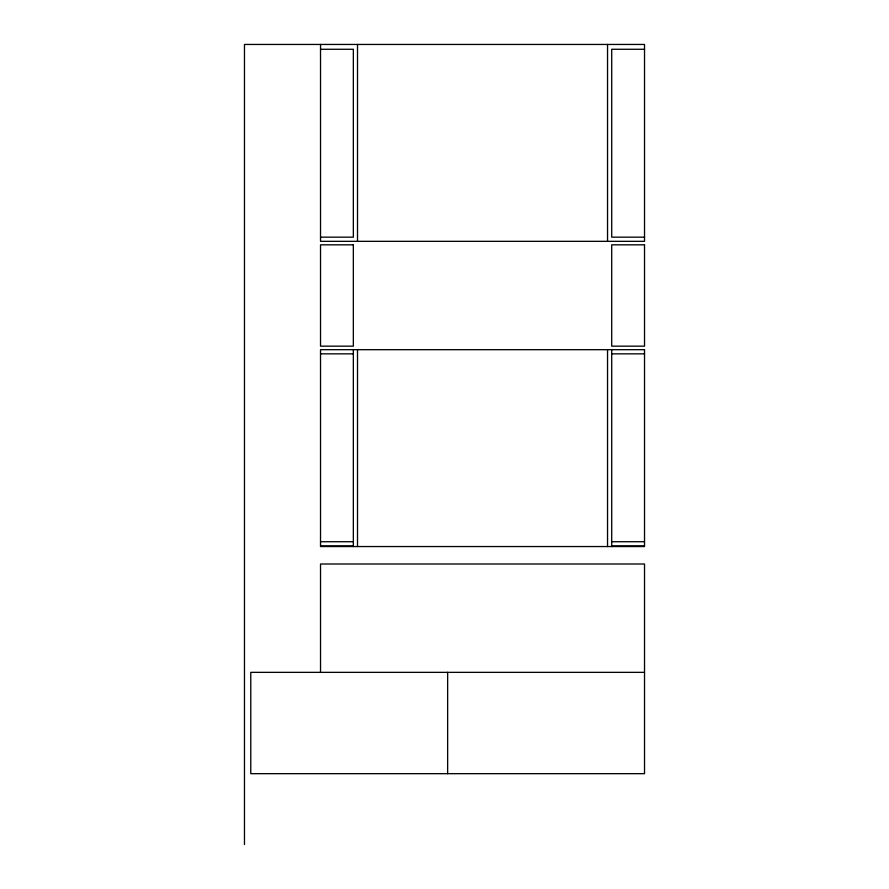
<?xml version="1.0" encoding="UTF-8"?>
<svg xmlns="http://www.w3.org/2000/svg" width="889" height="889" viewBox="0 0 889 889"><rect width="100%" height="100%" fill="white"/><g stroke="black" fill="none" stroke-linecap="round" stroke-linejoin="round"><path stroke-width="1.33" d="M320.529 49.273L353.344 49.273L353.344 237.163L320.529 237.163M644.525 49.273L611.71 49.273L611.71 237.163L644.525 237.163M320.529 353.844L353.344 353.844M611.71 353.844L644.525 353.844M320.529 541.723L353.344 541.723M611.71 541.723L644.525 541.723M320.529 545.89L353.344 545.89M611.71 545.89L644.525 545.89M644.525 672.351L250.776 672.351L250.776 773.674L644.525 773.674L644.525 564.004L320.529 564.004L320.529 672.351M611.71 349.677L611.71 546.546M607.543 44.45L607.543 241.33M607.543 349.677L607.543 546.546M447.645 672.351L447.645 773.674M357.511 44.45L357.511 241.33M357.511 349.677L357.511 546.546M353.344 349.677L353.344 546.546M320.529 44.45L320.529 241.33L644.525 241.33L644.525 44.45L244.475 44.45L244.475 844.55M353.344 244.831L320.529 244.831L320.529 346.165L353.344 346.165L353.344 244.831M644.525 244.831L611.71 244.831L611.71 346.165L644.525 346.165L644.525 244.831M644.525 349.677L320.529 349.677L320.529 546.546L644.525 546.546L644.525 349.677"/></g></svg>
